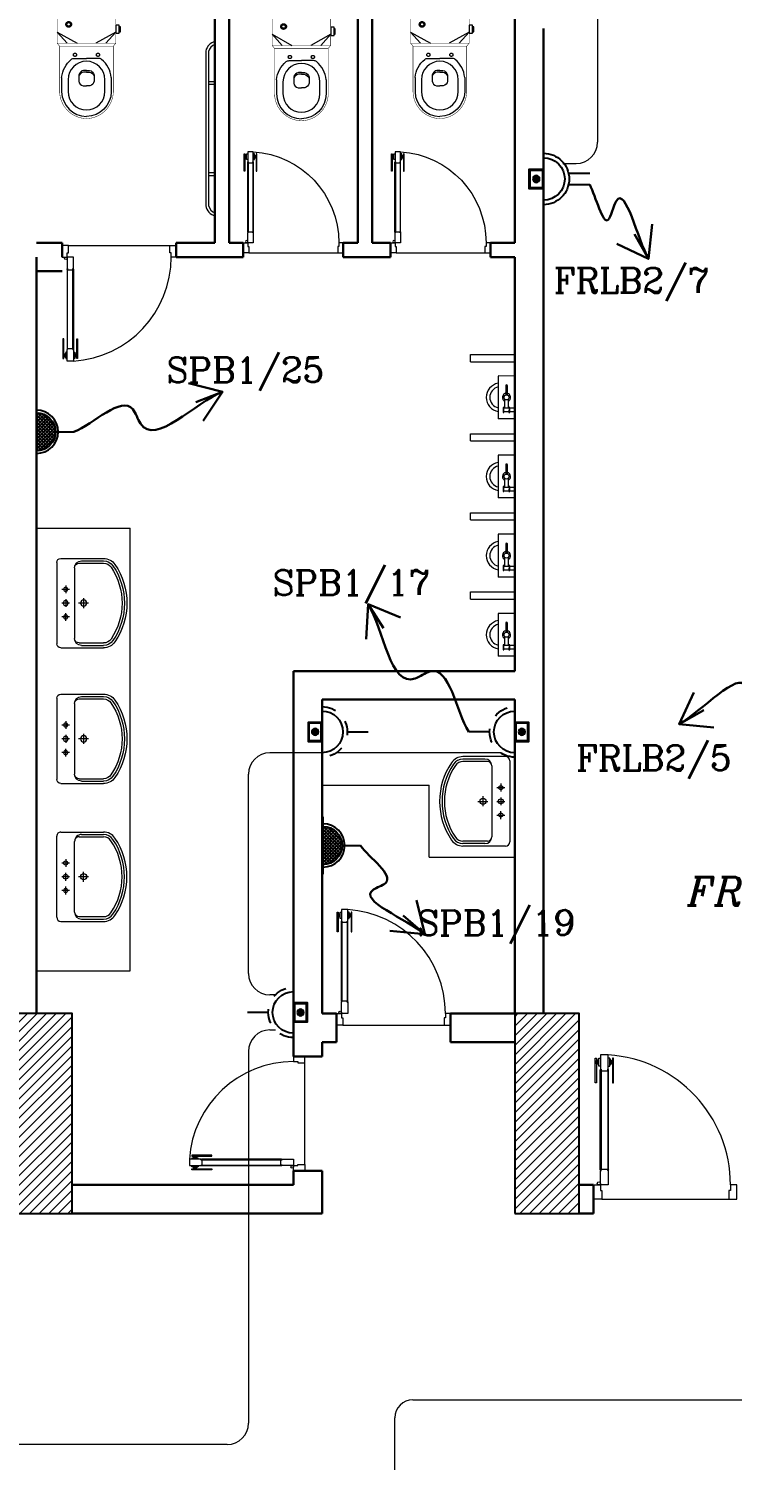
# Model space of a CAD drawing. Extents: x 1315 to 1416, y 473 to 837.
# Drawn here: x 1338.43 to 1343.36, y 785.43 to 795.46 of the extents above; entities that cross this region are included whole.
import ezdxf

# ---------------------------------------------------------------- set-up
doc = ezdxf.new("R2010")
doc.units = 0
doc.header["$MEASUREMENT"] = 0
doc.linetypes.add('DASHED', pattern=[19.049999999999997, 12.7, -6.349999999999998])
doc.linetypes.add('DASHED2', pattern=[0.375, 0.25, -0.125])
doc.layers.get('0').update_dxf_attribs({"color": 252, "linetype": 'CONTINUOUS', "lineweight": 30})
for name, color, linetype, lineweight in [('Column', 252, 'CONTINUOUS', 25), ('DOOR', 252, 'CONTINUOUS', 9), ('Furn', 252, 'CONTINUOUS', 9), ('hatch', 252, 'CONTINUOUS', 9), ('LIGHT 2', 252, 'CONTINUOUS', 9), ('R-SWTS-DET1', 252, 'CONTINUOUS', 5), ('Wall', 252, 'CONTINUOUS', 30), ('WIRRING', 3, 'CONTINUOUS', 5)]:
    doc.layers.add(name, color=color, linetype=linetype, lineweight=lineweight)
for name, color, linetype in [('E-SOCKETS', 6, 'CONTINUOUS'), ('POWER', 1, 'CONTINUOUS'), ('TEXT-ELC', 3, 'CONTINUOUS'), ('WIRING', 4, 'CONTINUOUS')]:
    doc.layers.add(name, color=color, linetype=linetype)
doc.styles.add('ARIAL', font='arial.ttf')
doc.styles.add('E80', font='romanc.shx')
doc.styles.add('ROMANS', font='italic8.shx')
doc.dimstyles.new('DIM-100-IN', dxfattribs={"dimtxt": 0.22, "dimasz": 0.1, "dimexe": 0.15, "dimexo": 0.15, "dimgap": 0, "dimtad": 0, "dimrnd": 0.05, "dimzin": 1, "dimdsep": 46, "dimtxsty": 'ARIAL', "dimblk": 'DOT', "dimcen": 0.2, "dimclrd": 256, "dimclre": 256, "dimclrt": 23, "dimadec": 0, "dimazin": 0, "dimtfac": 1, "dimtmove": 2, "dimatfit": 2, "dimldrblk": 'OPEN90', "dimfxl": 0.15, "dimfxlon": 1, "dimtolj": 1, "dimtzin": 0, "dimlwe": -1, "dimarcsym": 0})
pattern_1 = [(45, (1560.843480360086, 459.6378796172946), (-0.0336759604540093, 0.0336759604540093), [])]

# ---------------------------------------------------------------- blocks, each defined once
blk = doc.blocks.new('d8')
at = {"layer": 'DOOR'}
for p, q in [((32.11949057471932, -112.7480921357878), (32.11949057471932, -112.0481896781356)), ((32.12445321347209, -112.0481896781356), (32.12445321347209, -112.748092135788)), ((32.17111337731573, -112.0481896781356), (32.17111337731573, -112.7480921357878)), ((32.17607601606785, -112.7480921357878), (32.17607601606785, -112.0481896781353)), ((32.13112043701042, -112.9536329828703), (33.01999110287822, -112.9536329828703))]:
    blk.add_line(p, q, dxfattribs=at)
for points in [[(32.09162617243794, -112.137211430456), (32.0835986547513, -112.137211430456), (32.0835986547513, -111.9648679569864), (32.09162617243805, -111.9648679569864)], [(32.10334504411441, -111.9826758234901), (32.096911198511, -111.9826758234901), (32.096911198511, -112.0028984041054), (32.10334504411441, -112.0028984041054)], [(32.12445321347209, -112.0426348967258), (32.12445321347209, -112.0537444595456), (32.17111337731561, -112.0537444595456), (32.17111337731561, -112.0426348967258), (32.17555720244376, -112.0426348967258), (32.17555720244376, -111.9426488313468), (32.17555720244376, -111.9426488313468), (32.12000938834433, -111.9426488313468), (32.12000938834433, -112.0426348967258)], [(32.19222154667344, -111.9826758234901), (32.19865539227682, -111.9826758234901), (32.19865539227682, -112.0028984041054), (32.19222154667344, -112.0028984041054)], [(32.20394041834952, -112.137211430456), (32.21196793603632, -112.137211430456), (32.21196793603632, -111.9648679569862), (32.20394041834965, -111.9648679569862)], [(32.12445321347185, -112.753646917198), (32.12445321347185, -112.742537354378), (32.17111337731524, -112.742537354378), (32.17111337731524, -112.753646917198), (32.17555720244334, -112.753646917198), (32.17555720244334, -112.8536329825768), (32.17555720244334, -112.8536329825768), (32.12000938834383, -112.8536329825768), (32.12000938834383, -112.753646917198)], [(32.07557139944827, -112.9536329828707), (32.07557113706436, -112.8536329825768), (32.12000938834383, -112.8536329825768), (32.12000965072765, -112.8915336456279), (32.13111921354742, -112.8915336456279), (32.13112043701042, -112.9536329828703)], [(33.07557139944875, -112.953632982871), (33.07557139923375, -112.8536329828921), (33.03099353957411, -112.8536329825773), (33.03099380195788, -112.8915336456279), (33.01988423913794, -112.8915336456279), (33.01999110287822, -112.9536329828703)]]:
    blk.add_lwpolyline(points, close=True, dxfattribs=at)
for points in [[(32.09162617243805, -111.9829640839593, -0.9999999999999998), (32.096911198511, -111.9829640839593), (32.096911198511, -111.9829640839593), (32.096911198511, -112.002610143636), (32.096911198511, -112.002610143636, -0.9999999999999998), (32.09162617243805, -112.002610143636), (32.09162617243805, -112.002610143636)], [(32.20394041834965, -111.9829640839593, 0.9999999999999998), (32.19865539227682, -111.9829640839593), (32.19865539227682, -111.9829640839593), (32.19865539227682, -112.0026101436362), (32.19865539227682, -112.0026101436362, 0.9999999999999998), (32.20394041834965, -112.0026101436362), (32.20394041834965, -112.0026101436362)], [(32.12445321347209, -112.0531523168882), (32.12445321347209, -112.0531523168882, -0.9999999999999998), (32.12445321347209, -112.0432270393829)], [(32.17111337731561, -112.0531523168882), (32.17111337731561, -112.0531523168882, 0.9999999999999998), (32.17111337731561, -112.0432270393829)], [(32.12445321347185, -112.7431294970356), (32.12445321347185, -112.7431294970356, 0.9999999999999998), (32.12445321347185, -112.7530547745402)], [(32.17111337731524, -112.7431294970356), (32.17111337731524, -112.7431294970356, -0.9999999999999998), (32.17111337731524, -112.7530547745402)]]:
    blk.add_lwpolyline(points, format="xyb", close=True, dxfattribs=at)
for points in [[(32.1088998255243, -112.0100383941915), (32.10334504411441, -112.0100383941915), (32.10334504411441, -111.9755358334042), (32.1088998255243, -111.9755358334042)], [(32.12000938834423, -112.0204157710859), (32.1088998255243, -112.0204157710859), (32.1088998255243, -111.9648679569862), (32.12000938834423, -111.9648679569862)], [(32.17555720244376, -112.0204157710862), (32.18666676526341, -112.0204157710862), (32.18666676526341, -111.9648679569864), (32.17555720244376, -111.9648679569864)], [(32.18666676526341, -112.0100383941908), (32.19222154667344, -112.0100383941908), (32.19222154667344, -111.975535833404), (32.18666676526357, -111.975535833404)]]:
    blk.add_lwpolyline(points, dxfattribs=at)
blk.add_circle((32.10889982552379, -112.842523419757), 0.0111095628198811, dxfattribs=at)
blk.add_arc((32.11820588788596, -112.8536329825768), 0.9127876516880132, 359.9999999999772, 86.39767896853148, dxfattribs=at)
blk = doc.blocks.new('gfhh')
at = {"layer": 'Furn'}
for p, q in [((-7.349850511601543, -128.8200954958166), (-7.648408565474397, -128.8425768039495)), ((-7.639638702096249, -128.9590430405349), (-7.648408565474397, -128.8425768039495)), ((-7.565915044231275, -128.8715030543223), (-7.600854915206129, -128.8741340133365)), ((-7.600854915206129, -128.8741340133365), (-7.600416422037597, -128.8799573251652)), ((-7.565476551061777, -128.8773263661518), (-7.565915044231275, -128.8715030543223)), ((-7.340498246226102, -128.9363497981562), (-7.349267822704375, -128.8198872465551)), ((-7.639638702096249, -128.9590430405349), (-7.340498246226102, -128.9363497981562)), ((-7.553952994416817, -128.9525909392913), (-7.600539322670528, -128.956098872115)), ((-7.600416422037597, -128.8799573251652), (-7.565476551061777, -128.8773263661518)), ((-7.562845592048402, -128.9122662371277), (-7.597785463025132, -128.9148971961411)), ((-7.597785463025132, -128.9148971961411), (-7.597346969855664, -128.9207205079702)), ((-7.597346969855664, -128.9207205079702), (-7.562407098879845, -128.9180895489569)), ((-7.560214633035088, -128.9472061081031), (-7.595154504010026, -128.9498370671163)), ((-7.594593110208418, -128.8795188319966), (-7.591962151195048, -128.9144587029724)), ((-7.591523658025607, -128.9202820148011), (-7.589331192181731, -128.9493985739478)), ((-7.568668903878487, -128.9127047302963), (-7.571299862891834, -128.8777648593205)), ((-7.570861369722338, -128.8835881711501), (-7.508199373213415, -128.8788697466129)), ((-7.506263047687298, -128.90214926283), (-7.56910739704611, -128.9068814184675)), ((-7.566037944864262, -128.9476446012716), (-7.568230410708963, -128.9185280421259)), ((-7.562407098879845, -128.9180895489569), (-7.562845592048402, -128.9122662371277)), ((-7.413193457163004, -128.8775721674182), (-7.478416379834641, -128.8824834287221)), ((-7.477539393497409, -128.8941300523814), (-7.412316470825885, -128.8892187910766))]:
    blk.add_line(p, q, dxfattribs=at)
blk.add_circle((-7.494281329603436, -128.8895343836126), 0.017519393034043, dxfattribs=at)
for centre, radius, start, end in [((-7.497413423668064, -128.8479392991175), 0.1001108173373883, 14.03882389447168, 174.7471238944766), ((-7.497413423668064, -128.8479392991175), 0.0750831130030412, 17.14602389448299, 171.5072238944836), ((-7.494281329603436, -128.8895343836126), 0.0291989883900716, 16.18252389449923, 160.892523894523), ((-7.594441156942622, -128.9558973610807), 0.0061015841283243, 96.71462389449216, 181.8978238944874), ((-7.56001257274616, -128.9533049017674), 0.0061015841283243, 6.714623894479227, 91.89782389448735), ((-7.494281329603436, -128.8895343836126), 0.0291989883900716, 207.1566938945013, 352.8832238944811), ((-7.412754963994442, -128.8833954792474), 0.0058397976780143, 274.3062238944887, 94.30622389448868)]:
    blk.add_arc(centre, radius, start, end, dxfattribs=at)
blk = doc.blocks.new('d4')
at = {"layer": 'DOOR'}
for p, q in [((73.81080702019722, -79.75536550797909), (73.81080995848764, -79.1954435418653)), ((73.81478006948947, -79.19544356269915), (73.8147771311992, -79.75536552881316)), ((73.85210820056386, -79.19544375858517), (73.85210526227335, -79.75536572469895)), ((73.8560753732754, -79.75536574553283), (73.85607831156581, -79.19544377941881)), ((73.82011004714026, -79.9197982344666), (74.53120657982434, -79.91980196607211))]:
    blk.add_line(p, q, dxfattribs=at)
for points in [[(73.78851806293653, -79.26666082674184), (73.78209604878731, -79.2666607930412), (73.78209677230981, -79.12878601426753), (73.78851878645906, -79.12878604796819)], [(73.81478009280924, -79.1909997375714), (73.81478004616972, -79.19988738782713), (73.85210817724399, -79.19988758371314), (73.85210822388363, -79.1909999334574), (73.85566328398599, -79.19099995211302), (73.85566370374178, -79.11101109981118), (73.85566370374178, -79.11101109981118), (73.81122545246282, -79.11101086661334), (73.811225032707, -79.19099971891559)], [(73.87836945966451, -79.26666129825306), (73.88479147381386, -79.26666133195391), (73.8847921973363, -79.12878655317982), (73.87837018318704, -79.12878651947916)], [(73.79789380904005, -79.14303239036839), (73.79274673255738, -79.1430323633582), (73.79274664766004, -79.15921042785027), (73.79789372414277, -79.15921045486027)], [(73.86899501108627, -79.1430327634846), (73.87414208756887, -79.1430327904948), (73.87414200267162, -79.15921085498688), (73.86899492618899, -79.15921082797665)], [(73.81477710787942, -79.75980935394101), (73.81477715451896, -79.7509217036852), (73.85210528559313, -79.7509218995712), (73.85210523895358, -79.75980954982701), (73.85566029905604, -79.75980956848285), (73.85565987930023, -79.8397984207848), (73.85565987930023, -79.8397984207848), (73.81122162802133, -79.83979818758715), (73.81122204777704, -79.75980933528521)], [(73.77567081709115, -79.91979800126414), (73.77567102699825, -79.83979800102907), (73.81122162802133, -79.83979818758715), (73.81122167881601, -79.8701187180287), (73.8201093290717, -79.87011876466823), (73.82011004714026, -79.9197982344666)], [(74.57567081708015, -79.9198021994066), (74.57567123672237, -79.83980219942465), (74.5400089489952, -79.83980201202864), (74.5400089997898, -79.87012254246977), (74.53112134953399, -79.87012249583027), (74.53120657982434, -79.91980196607211)]]:
    blk.add_lwpolyline(points, close=True, dxfattribs=at)
for points in [[(73.81122512598606, -79.17322441840393), (73.80233747573018, -79.17322437176443), (73.80233770892784, -79.12878612048524), (73.81122535918368, -79.12878616712497)], [(73.85566337726503, -79.1732246516018), (73.86455102752063, -79.17322469824131), (73.86455126071837, -79.12878644696212), (73.85566361046266, -79.1287864003226)], [(73.80233751929595, -79.16492247024897), (73.79789369416808, -79.1649224469289), (73.79789383901473, -79.13732039829976), (73.80233766414258, -79.13732042161952)], [(73.86455107108631, -79.16492279672514), (73.86899489621429, -79.16492282004509), (73.86899504106096, -79.13732077141584), (73.86455121593312, -79.1373207480962)]]:
    blk.add_lwpolyline(points, dxfattribs=at)
for points in [[(73.78851871048894, -79.14326294954627, -0.9999999999999998), (73.79274673134722, -79.14326297173355), (73.79274673134722, -79.14326297173355), (73.79274664887026, -79.15897981947471), (73.79274664887026, -79.15897981947471, -0.9999999999999998), (73.78851862801199, -79.1589797972874), (73.78851862801199, -79.1589797972874)], [(73.81478004865559, -79.19941367370124), (73.81478004865559, -79.19941367370124, -0.9999999999999998), (73.81478009032334, -79.19147345169709)], [(73.8521081797299, -79.19941386958723), (73.8521081797299, -79.19941386958723, 0.9999999999999998), (73.85210822139761, -79.1914736475831)], [(73.87837010721694, -79.14326342105744, 0.9999999999999998), (73.87414208635875, -79.14326339887015), (73.87414208635875, -79.14326339887015), (73.87414200388187, -79.1589802466115), (73.87414200388187, -79.1589802466115, 0.9999999999999998), (73.87837002473998, -79.15898026879859), (73.87837002473998, -79.15898026879859)], [(73.81477715203305, -79.7513954178113), (73.81477715203305, -79.7513954178113, 0.9999999999999998), (73.81477711036531, -79.75933563981482)], [(73.85210528310722, -79.7513956136973), (73.85210528310722, -79.7513956136973, -0.9999999999999998), (73.8521052414395, -79.75933583570082)]]:
    blk.add_lwpolyline(points, format="xyb", close=True, dxfattribs=at)
blk.add_circle((73.80233402440496, -79.83091049069192), 0.0088876502559006, dxfattribs=at)
blk.add_arc((73.80977882765505, -79.83979818001579), 0.7302301213500654, 359.9996993301862, 86.3973782987392, dxfattribs=at)
blk = doc.blocks.new('LAV15')
at = {"layer": 'Furn'}
for p, q in [((-0.0137500000000017, 0.4233986423538403), (0.5762500000000017, 0.4233986423538403)), ((-0.0437500000000029, 0.3933986423538389), (-0.0437500000000029, 0.0826797284707777)), ((0.1522921084965674, 0.3583986423538388), (0.20937484216347, 0.3583986423538388)), ((0.1812499999999915, 0.3300132438867482), (0.1812499999999915, 0.3866331723675191)), ((0.2522921084965617, 0.3583986423538388), (0.3093748421634643, 0.3583986423538388)), ((0.28125, 0.3300132438867482), (0.28125, 0.3866331723675191)), ((0.4102078915034327, 0.3583986423538388), (0.35312515783653, 0.3583986423538388)), ((0.3812499999999943, 0.3300132438867482), (0.3812499999999943, 0.3866331723675191)), ((0.606250000000003, 0.3933986423538425), (0.606250000000003, 0.0826797284707777)), ((-0.0262500000000046, 0.2433986423538403), (-0.0262500000000046, 0.0826797284707741)), ((-0.0087500000000063, 0.2608986423538386), (-0.0087500000000063, 0.0826797284707777)), ((0.0237499999999926, 0.293398642353841), (0.5387499999999932, 0.293398642353841)), ((0.2442482497456098, 0.2283986423538398), (0.317187298319979, 0.2283986423538398)), ((0.28125, 0.1921284109792207), (0.28125, 0.26447609737132)), ((0.5712499999999922, 0.2608986423538386), (0.5712499999999922, 0.0826797284707777)), ((0.5887500000000045, 0.2433986423538403), (0.5887500000000045, 0.0826797284707777))]:
    blk.add_line(p, q, dxfattribs=at)
for centre, radius in [((0.1812499999999915, 0.3583986423538388), 0.0150845549947657), ((0.28125, 0.3583986423538388), 0.0175986474938933), ((0.3812499999999943, 0.3583986423538388), 0.0150845549947657), ((0.28125, 0.2283986423538398), 0.0224871606866415)]:
    blk.add_circle(centre, radius, dxfattribs=at)
for centre, radius, start, end in [((-0.0137500000000017, 0.3933986423538389), 0.03, 90, 180), ((0.5762500000000017, 0.3933986423538425), 0.03, 0, 90), ((0.0237499999999926, 0.2433986423538403), 0.05, 90, 180), ((0.0237499999999926, 0.2608986423538386), 0.0325, 90, 180), ((0.5387499999999932, 0.2433986423538403), 0.05, 0, 90), ((0.5387499999999932, 0.2608986423538386), 0.0325, 0, 90), ((0.0562499999999915, 0.0826797284707777), 0.1, 180, 235.7711336721866), ((0.0562499999999915, 0.0826797284707777), 0.0825, 180, 235.7711336721866), ((0.0562499999999915, 0.0826797284707777), 0.065, 180, 235.7711336721866), ((0.28125, 0.4133986423538385), 0.5, 235.7711336721866, 304.2288663278136), ((0.28125, 0.4133986423538385), 0.4825000000000001, 235.7711336721866, 304.2288663278136), ((0.28125, 0.4133986423538385), 0.4650000000000001, 235.7711336721866, 304.2288663278136), ((0.5062499999999944, 0.0826797284707777), 0.065, 304.2288663278136, 0), ((0.5062499999999944, 0.0826797284707777), 0.0825, 304.2288663278136, 0), ((0.5062499999999944, 0.0826797284707777), 0.1, 304.2288663278136, 0)]:
    blk.add_arc(centre, radius, start, end, dxfattribs=at)
blk = doc.blocks.new('A$C5C187BFD')
at = {"layer": 'Furn', "const_width": 0.0014}
for points in [[(0.0978126535884201, 0.0900395995012531), (0.0978126535884201, 0.1719215338339097), (0.0887083442971744, 0.1793791997529439), (0.0073764931647133, 0.1793791997529439, 0.4634554236914675), (0.0007000005100224, 0.1714978421647828), (0.0007000005100224, 0.0900395995012531)], [(0.0978126535884201, 0.1719215338339097), (0.2367046964911026, 0.1719215338339097, -0.4022696111272069), (0.3186806307851384, 0.0900395995012531)], [(0.0978126535884201, 0.0900395995012531), (0.0978126535884201, 0.0081576651685964), (0.0887083442971744, 0.0006999992495622), (0.0073764931647133, 0.0006999992495622, -0.4634554236914675), (0.0007000005100224, 0.0085813568377233), (0.0007000005100224, 0.0900395995012531)], [(0.0978126535884201, 0.0081576651685964), (0.2367046964911026, 0.0081576651685964, 0.4022696111272069), (0.3186806307851384, 0.0900395995012531)]]:
    blk.add_lwpolyline(points, format="xyb", dxfattribs=at)
at = {"layer": 'Furn'}
for points in [[(0.0334957720382931, 0.1793791997529439), (0.0583808912487598, 0.1793791997529439), (0.0583808912487598, 0.1897254174731842), (0.0334957720382931, 0.1897254174731842)], [(0.0383514000296259, 0.1897254174731842), (0.0541322061513938, 0.1897254174731842), (0.0541322061513938, 0.1933629620662174), (0.0383514000296259, 0.1933629620662174)]]:
    blk.add_lwpolyline(points, close=True, dxfattribs=at)
for points in [[(0.0887083442971744, 0.1491061205667279), (0.0547391701241793, 0.1793791997529439), (0.0887083442971459, 0.1187932077712475)], [(0.1962037733616739, 0.1138767433195937), (0.1962037733616739, 0.1139608772346747)], [(0.0887083442971744, 0.030973078435764), (0.0547391701241793, 0.0006999992495622), (0.0887083442971459, 0.0612859912312587)], [(0.1962037733616739, 0.0662024556829124), (0.1962037733616739, 0.0661183217678314)]]:
    blk.add_lwpolyline(points, dxfattribs=at)
at = {"layer": 'Furn', "const_width": 0.0014}
for points in [[(0.0887083442971744, 0.1793791997529439), (0.0887083442971744, 0.0900395995012531)], [(0.0887083442971744, 0.0006999992495622), (0.0887083442971744, 0.0900395995012531)]]:
    blk.add_lwpolyline(points, dxfattribs=at)
at = {"layer": 'Furn'}
for points in [[(0.1932676401947617, 0.1657710016623213, 0.1988959955244562), (0.1382422278952333, 0.1362852751468466, 0.1977661955998966), (0.1352423140762085, 0.1272187265050064), (0.1352423140762085, 0.0900395995012531)], [(0.1932676401948186, 0.1657710016623213), (0.2366423224552818, 0.1657710016623213, -0.4020446499234156), (0.3125314610943803, 0.0899101463910199)], [(0.1932676401947617, 0.0143081973401849, -0.1988959955244562), (0.1382422278952333, 0.0437939238556595, -0.1977661955998966), (0.1352423140762085, 0.0528604724974997), (0.1352423140762085, 0.0900395995012531)], [(0.1716867197754652, 0.0900395995012389), (0.1716867197754652, 0.0991190932878681, -0.3005419823001434), (0.1858025975723763, 0.1135898349159419), (0.2043761279464036, 0.1135898349159419, -0.2970546325545382), (0.2184920057433146, 0.1002322309732051), (0.2184920057433146, 0.0900395995012531)], [(0.1716867197754652, 0.0900395995012673), (0.1716867197754652, 0.0809601057146381, 0.3005419823001434), (0.1858025975723763, 0.0664893640865643), (0.2043761279464036, 0.0664893640865643, 0.2970546325545382), (0.2184920057433146, 0.079846968029301), (0.2184920057433146, 0.0900395995012531)], [(0.1768873025861524, 0.0900395995012673), (0.1768873025861524, 0.0987480509691352, -0.2791782129178522), (0.1895173097479414, 0.1135898349159419, -1.386683449356957)], [(0.1768873025861524, 0.0900395995012389), (0.1768873025861524, 0.0813311480333567, 0.2791782129178522), (0.1895173097479414, 0.0664893640865643, 1.386683449356957)], [(0.1932676401948186, 0.0143081973401849), (0.2366423224552818, 0.0143081973401849, 0.4020446499234156), (0.3125314610943803, 0.090169052611472)]]:
    blk.add_lwpolyline(points, format="xyb", dxfattribs=at)
blk.add_lwpolyline([(0.2000285872502445, 0.0338374415494229), (0.236212483834862, 0.0338374415494229, 0.9999999999999998), (0.236212483834862, 0.1462417574530832), (0.2000285872502445, 0.1462417574530832, 0.9999999999999998)], format="xyb", close=True, dxfattribs=at)
at = {"layer": 'Furn', "linetype": 'DASHED2'}
for centre, radius in [((0.1240976284810813, 0.1250876083474992), 0.0049365714629232), ((0.031179976687497, 0.03577169171468601), 0.0085288164727189), ((0.1240976284810529, 0.0549915906550069), 0.0049365714629232), ((0.031179976687497, 0.03577169171468601), 0.0053830397684266)]:
    blk.add_circle(centre, radius, dxfattribs=at)
blk = doc.blocks.new('d5')
at = {"layer": 'DOOR'}
for p, q in [((94.41316400247749, -72.62162246483132), (94.41316400247749, -72.06170049870963)), ((94.41713411347915, -72.06170049870983), (94.41713411347915, -72.62162246483132)), ((94.45446224455404, -72.06170049870983), (94.45446224455404, -72.62162246483153)), ((94.45843235555628, -72.62162246483132), (94.45843235555628, -72.06170049870983)), ((94.4491284657234, -72.7860551424973), (93.73803193302952, -72.7860551424973))]:
    blk.add_line(p, q, dxfattribs=at)
for points in [[(94.45446224455404, -72.057256673582), (94.45446224455404, -72.06614432383785), (94.41713411347926, -72.06614432383785), (94.41713411347926, -72.057256673582), (94.41357905337676, -72.057256673582), (94.41357905337676, -71.97726782127884), (94.41357905337676, -71.97726782127884), (94.45801730465624, -71.97726782127884), (94.45801730465624, -72.057256673582)], [(94.39087248065216, -72.13291790056608), (94.3844504665027, -72.13291790056608), (94.3844504665027, -71.99504312179033), (94.39087248065205, -71.99504312179033)], [(94.400247577993, -72.00928941499343), (94.39510050151031, -72.00928941499343), (94.39510050151031, -72.02546747948573), (94.400247577993, -72.02546747948573)], [(94.4713487800402, -72.00928941499343), (94.47649585652292, -72.00928941499343), (94.47649585652292, -72.02546747948573), (94.4713487800402, -72.02546747948573)], [(94.48072387738138, -72.13291790056608), (94.48714589153069, -72.13291790056608), (94.48714589153069, -71.99504312179053), (94.48072387738128, -71.99504312179053)], [(94.45446224455429, -72.62606628995945), (94.45446224455429, -72.61717863970351), (94.41713411347956, -72.61717863970351), (94.41713411347956, -72.62606628995945), (94.41357905337708, -72.62606628995945), (94.41357905337708, -72.70605514226251), (94.41357905337708, -72.70605514226251), (94.45801730465669, -72.70605514226251), (94.45801730465669, -72.62606628995945)], [(93.69356769577308, -72.7860551424978), (93.69356769594508, -72.70605514251473), (93.7292299836728, -72.70605514226291), (93.72922977376578, -72.73637567270337), (93.73811742402172, -72.73637567270337), (93.73803193302952, -72.7860551424973)], [(94.49356769577308, -72.78605514249757), (94.49356790568024, -72.70605514226251), (94.45801730465669, -72.70605514226251), (94.45801709474961, -72.73637567270337), (94.44912944449379, -72.73637567270337), (94.4491284657234, -72.7860551424973)]]:
    blk.add_lwpolyline(points, close=True, dxfattribs=at)
for points in [[(94.39087248065205, -72.0095200233688, -0.9999999999999998), (94.39510050151031, -72.0095200233688), (94.39510050151031, -72.0095200233688), (94.39510050151031, -72.02523687111037), (94.39510050151031, -72.02523687111037, -0.9999999999999998), (94.39087248065205, -72.02523687111037), (94.39087248065205, -72.02523687111037)], [(94.41713411347926, -72.06567060971193), (94.41713411347926, -72.06567060971193, -0.9999999999999998), (94.41713411347926, -72.05773038770771)], [(94.45446224455404, -72.06567060971193), (94.45446224455404, -72.06567060971193, 0.9999999999999998), (94.45446224455404, -72.05773038770771)], [(94.48072387738128, -72.0095200233688, 0.9999999999999998), (94.47649585652292, -72.0095200233688), (94.47649585652292, -72.0095200233688), (94.47649585652292, -72.02523687111017), (94.47649585652292, -72.02523687111017, 0.9999999999999998), (94.48072387738128, -72.02523687111017), (94.48072387738128, -72.02523687111017)], [(94.41713411347956, -72.61765235382961), (94.41713411347956, -72.61765235382961, 0.9999999999999998), (94.41713411347956, -72.62559257583325)], [(94.45446224455429, -72.61765235382961), (94.45446224455429, -72.61765235382961, -0.9999999999999998), (94.45446224455429, -72.62559257583325)]]:
    blk.add_lwpolyline(points, format="xyb", close=True, dxfattribs=at)
for points in [[(94.40469140312105, -72.03117947155405), (94.400247577993, -72.03117947155405), (94.400247577993, -72.00357742292462), (94.40469140312092, -72.00357742292462)], [(94.41357905337676, -72.03948137307033), (94.40469140312105, -72.03948137307033), (94.40469140312105, -71.99504312179053), (94.41357905337676, -71.99504312179053)], [(94.45801730465635, -72.03948137307013), (94.46690495491228, -72.03948137307013), (94.46690495491228, -71.99504312179033), (94.45801730465635, -71.99504312179033)], [(94.46690495491228, -72.03117947155455), (94.4713487800402, -72.03117947155455), (94.4713487800402, -72.00357742292472), (94.46690495491228, -72.00357742292472)]]:
    blk.add_lwpolyline(points, dxfattribs=at)
blk.add_circle((94.46690495491268, -72.69716749200667), 0.0088876502559006, dxfattribs=at)
blk.add_arc((94.45946010502294, -72.70605514226251), 0.7302301213500657, 93.60232103146853, 180.0000000000229, dxfattribs=at)
blk = doc.blocks.new('DOPLEX SOCKET WP')
at = {"layer": 'E-SOCKETS'}
blk.add_hatch(color=2, dxfattribs=at).paths.add_polyline_path([(48.2532611035053, -124.29059782744, -1), (48.30099661166494, -124.29059782744, -1)])
at = {"layer": 'E-SOCKETS', "color": 2}
for p, q in [((48.2373361917759, -124.0647439479652), (48.2373361917759, -123.9156313312499)), ((48.31733619177592, -124.0647439479652), (48.31733619177592, -123.9156313312499)), ((48.09675518880148, -124.2405791852421), (48.45750252631127, -124.2405791852421)), ((48.1027281362556, -124.2405791852421), (48.4515295789145, -124.2405791852421))]:
    blk.add_line(p, q, dxfattribs=at)
for points in [[(48.34538149497138, -124.2405791852421), (48.2088762201988, -124.2405791852421), (48.2088762201988, -124.3406164696096), (48.34538149497138, -124.3406164696096)], [(48.33882438564699, -124.2471362945363), (48.21543332946589, -124.2471362945363), (48.21543332946589, -124.3340593603151), (48.33882438564699, -124.3340593603151)]]:
    blk.add_lwpolyline(points, close=True, dxfattribs=at)
blk.add_circle((48.27712885755642, -124.29059782744), 0.0238677540622166, dxfattribs=at)
at = {"layer": 'E-SOCKETS', "color": 7, "linetype": 'DASHED'}
blk.add_arc((48.27712885755642, -124.2405791852421), 0.1803736687914216, 0, 180, dxfattribs=at)
at = {"layer": 'E-SOCKETS', "color": 2}
blk.add_arc((48.27712885755642, -124.2405791852421), 0.1491126167452952, 0, 180, dxfattribs=at)
blk = doc.blocks.new('_Dot')
at = {"color": 0, "linetype": 'ByBlock', "lineweight": -2}
blk.add_line((-0.5, 0), (-1, 0), dxfattribs=at)
at = {"color": 0, "linetype": 'ByBlock', "const_width": 0.5}
blk.add_lwpolyline([(-0.25, 0, 1), (0.25, 0, 1)], format="xyb", close=True, dxfattribs=at)
blk = doc.blocks.new('220v wp')
at = {"layer": 'E-SOCKETS'}
blk.add_hatch(color=2, dxfattribs=at).paths.add_polyline_path([(384916.9614332173, 119867.0174152404, 1), (384850.7994644494, 119867.0174152404, 1)])
at = {"layer": 'E-SOCKETS', "color": 2}
for p, q in [((384883.8804488731, 120186.3438343438), (384883.8804488731, 120393.015653129)), ((385133.8804488479, 119936.3438343184), (384633.8804488985, 119936.3438343184)), ((385125.6018742993, 119936.3438343184), (384642.1590233676, 119936.3438343184))]:
    blk.add_line(p, q, dxfattribs=at)
for points in [[(384789.2815006464, 119936.3438343184), (384978.4793970204, 119936.3438343184), (384978.4793970204, 119797.6909962018), (384789.2815006464, 119797.6909962018)], [(384798.3697303323, 119927.2556046724), (384969.3911674139, 119927.2556046724), (384969.3911674139, 119806.779225848), (384798.3697303323, 119806.779225848)]]:
    blk.add_lwpolyline(points, close=True, dxfattribs=at)
blk.add_circle((384883.8804488731, 119867.0174152404), 33.08098435951976, dxfattribs=at)
at = {"layer": 'E-SOCKETS', "color": 7, "linetype": 'DASHED'}
blk.add_arc((384883.8804488731, 119936.3438343184), 250.0000000253088, 0, 180, dxfattribs=at)
at = {"layer": 'E-SOCKETS', "color": 2}
blk.add_arc((384883.8804488731, 119936.3438343184), 206.6718187852848, 0, 180, dxfattribs=at)
blk = doc.blocks.new('WATER HEATER OUTLET')
at = {"layer": 'POWER', "ltscale": 0.05}
h = blk.add_hatch(dxfattribs=at)
h.set_pattern_fill('ANSI37', color=213, scale=8.39787315272e-05, angle=-90.00000000000001, style=0)
h.set_pattern_definition([(135.0000000121108, (1249.874513895683, 254.0389278843623), (0.0055670532038916, 0.0055670532015381), []), (44.99999998788918, (1249.874513895683, 254.0389278843623), (0.0055670532038915, -0.0055670532015381), [])])
edge = h.paths.add_edge_path()
edge.add_line((1366.819193689018, 258.1625024388519), (1366.693225591741, 258.1625024388519))
edge.add_ellipse((1366.75620964038, 258.1625024388519), major_axis=(0.0629840478210824, -1.01511825485e-05), ratio=0.9999999995778004, start_angle=0.009234400335117243, end_angle=180.0092344003351, ccw=False)
at = {"color": 7}
blk.add_arc((1366.75620964038, 258.1625024388519), 0.0715808169189371, 0, 180, dxfattribs=at)
at = {"layer": 'POWER', "color": 6}
for p, q in [((1366.75620964038, 258.2254864874644), (1366.75620964038, 258.2862646588848)), ((1366.850685713339, 258.1625024388519), (1366.661733567421, 258.1625024388519))]:
    blk.add_line(p, q, dxfattribs=at)
at = {"layer": 'POWER', "color": 6, "extrusion": (0, 0, -1)}
blk.add_ellipse((1366.75620964038, 258.1625024388519), major_axis=(0.0629840478210824, -1.01511825485e-05), ratio=0.9999999995778004, start_param=3.141431482899498, end_param=6.283024136489291, dxfattribs=at)

msp = doc.modelspace()

# ---------------------------------------------------------------- hatches: boundary and pattern name
at = {"layer": 'hatch'}
h = msp.add_hatch(dxfattribs=at)
h.set_pattern_fill('ANSI31', color=256, scale=0.015, style=0)
h.set_pattern_definition(pattern_1)
h.paths.add_polyline_path([(1338.286291693653, 787.159944458768), (1338.736291693653, 787.159944458768), (1338.736291693653, 788.5599444587679), (1338.286291693653, 788.5599444587679)])
h = msp.add_hatch(dxfattribs=at)
h.set_pattern_fill('ANSI31', color=256, scale=0.015, style=0)
h.set_pattern_definition(pattern_1)
h.paths.add_polyline_path([(1341.836320426567, 787.159944458768), (1342.286320426567, 787.159944458768), (1342.286320426567, 788.5599444587679), (1341.836320426567, 788.5599444587679)])

# ---------------------------------------------------------------- linework, layer by layer
at = {"layer": 'Column'}
for points in [[(1338.286291693653, 787.159944458768), (1338.736291693653, 787.159944458768), (1338.736291693653, 788.5599444587679), (1338.286291693653, 788.5599444587679)], [(1341.836320426567, 787.159944458768), (1342.286320426567, 787.159944458768), (1342.286320426567, 788.5599444587679), (1341.836320426567, 788.5599444587679)]]:
    msp.add_lwpolyline(points, close=True, dxfattribs=at)
at = {"layer": 'DOOR'}
for p, q in [((1338.709666746446, 793.9399444587517), (1339.42076327914, 793.9399444587517)), ((1338.709666746444, 793.9399444587514), (1339.420763279138, 793.9399444587514)), ((1338.700362856613, 793.7755117810857), (1338.700362856613, 793.2155898149643)), ((1338.700362856612, 793.7755117810852), (1338.700362856612, 793.2155898149639)), ((1338.704332967615, 793.2155898149643), (1338.704332967615, 793.7755117810858)), ((1338.704332967614, 793.2155898149639), (1338.704332967614, 793.7755117810858)), ((1338.74166109869, 793.2155898149643), (1338.74166109869, 793.7755117810857)), ((1338.741661098689, 793.2155898149639), (1338.741661098689, 793.7755117810852)), ((1338.745631209692, 793.7755117810857), (1338.745631209692, 793.2155898149639)), ((1338.74563120969, 793.7755117810852), (1338.74563120969, 793.2155898149637))]:
    msp.add_line(p, q, dxfattribs=at)
for points in [[(1338.665227516396, 793.9399444587517), (1338.665227306489, 793.8599444585168), (1338.700777907513, 793.8599444585168), (1338.70077811742, 793.8902649889577), (1338.709665767675, 793.8902649889577), (1338.709666746446, 793.9399444587517)], [(1338.665227516395, 793.9399444587517), (1338.665227306488, 793.8599444585167), (1338.700777907511, 793.8599444585167), (1338.700778117418, 793.8902649889573), (1338.709665767674, 793.8902649889573), (1338.709666746444, 793.9399444587514)], [(1339.465227516396, 793.9399444587523), (1339.465227516224, 793.8599444587691), (1339.429565228497, 793.8599444585171), (1339.429565438403, 793.8902649889577), (1339.420677788147, 793.8902649889577), (1339.42076327914, 793.9399444587517)], [(1339.465227516394, 793.9399444587518), (1339.465227516223, 793.8599444587687), (1339.429565228495, 793.8599444585168), (1339.429565438402, 793.8902649889573), (1339.420677788146, 793.8902649889573), (1339.420763279138, 793.9399444587514)], [(1338.704332967614, 793.7799556062137), (1338.704332967614, 793.7710679559578), (1338.741661098689, 793.7710679559578), (1338.741661098689, 793.7799556062137), (1338.745216158792, 793.7799556062137), (1338.745216158792, 793.8599444585168), (1338.745216158792, 793.8599444585168), (1338.700777907513, 793.8599444585168), (1338.700777907513, 793.7799556062137)], [(1338.704332967614, 793.7799556062134), (1338.704332967614, 793.7710679559574), (1338.741661098688, 793.7710679559574), (1338.741661098688, 793.7799556062134), (1338.745216158791, 793.7799556062134), (1338.745216158791, 793.8599444585167), (1338.745216158791, 793.8599444585167), (1338.700777907511, 793.8599444585167), (1338.700777907511, 793.7799556062134)], [(1338.678071334788, 793.2868072168204), (1338.671649320638, 793.2868072168204), (1338.671649320638, 793.1489324380448), (1338.678071334788, 793.1489324380448)], [(1338.678071334787, 793.2868072168202), (1338.671649320637, 793.2868072168202), (1338.671649320637, 793.1489324380445), (1338.678071334787, 793.1489324380445)], [(1338.704332967615, 793.2111459898363), (1338.704332967615, 793.2200336400922), (1338.74166109869, 793.2200336400922), (1338.74166109869, 793.2111459898363), (1338.745216158792, 793.2111459898363), (1338.745216158792, 793.1311571375331), (1338.745216158792, 793.1311571375331), (1338.700777907513, 793.1311571375331), (1338.700777907513, 793.2111459898363)], [(1338.704332967614, 793.2111459898362), (1338.704332967614, 793.2200336400917), (1338.741661098688, 793.2200336400917), (1338.741661098688, 793.2111459898362), (1338.745216158791, 793.2111459898362), (1338.745216158791, 793.1311571375328), (1338.745216158791, 793.1311571375328), (1338.700777907512, 793.1311571375328), (1338.700777907512, 793.2111459898362)], [(1338.767922731517, 793.2868072168204), (1338.774344745667, 793.2868072168204), (1338.774344745667, 793.1489324380445), (1338.767922731517, 793.1489324380445)], [(1338.767922731516, 793.2868072168202), (1338.774344745665, 793.2868072168202), (1338.774344745665, 793.1489324380444), (1338.767922731516, 793.1489324380444)], [(1338.687446432129, 793.1631787312477), (1338.682299355646, 793.1631787312477), (1338.682299355646, 793.1793567957401), (1338.687446432129, 793.1793567957401)], [(1338.687446432128, 793.1631787312475), (1338.682299355645, 793.1631787312475), (1338.682299355645, 793.1793567957397), (1338.687446432128, 793.1793567957397)], [(1338.758547634176, 793.1631787312477), (1338.763694710659, 793.1631787312477), (1338.763694710659, 793.1793567957401), (1338.758547634176, 793.1793567957401)], [(1338.758547634175, 793.1631787312475), (1338.763694710658, 793.1631787312475), (1338.763694710658, 793.1793567957397), (1338.758547634175, 793.1793567957397)]]:
    msp.add_lwpolyline(points, close=True, dxfattribs=at)
for points in [[(1338.704332967614, 793.7715416700839), (1338.704332967614, 793.7715416700839, -0.9999999999999998), (1338.704332967614, 793.7794818920877)], [(1338.704332967614, 793.7715416700838), (1338.704332967614, 793.7715416700838, -0.9999999999999998), (1338.704332967614, 793.7794818920873)], [(1338.741661098689, 793.7715416700839), (1338.741661098689, 793.7715416700839, 0.9999999999999998), (1338.741661098689, 793.7794818920877)], [(1338.741661098688, 793.7715416700838), (1338.741661098688, 793.7715416700838, 0.9999999999999998), (1338.741661098688, 793.7794818920873)], [(1338.704332967615, 793.2195599259662), (1338.704332967615, 793.2195599259662, 0.9999999999999998), (1338.704332967615, 793.2116197039621)], [(1338.704332967614, 793.2195599259662), (1338.704332967614, 793.2195599259662, 0.9999999999999998), (1338.704332967614, 793.2116197039619)], [(1338.74166109869, 793.2195599259662), (1338.74166109869, 793.2195599259662, -0.9999999999999998), (1338.74166109869, 793.2116197039621)], [(1338.741661098688, 793.2195599259662), (1338.741661098688, 793.2195599259662, -0.9999999999999998), (1338.741661098688, 793.2116197039619)], [(1338.678071334788, 793.1634093396231, 0.9999999999999998), (1338.682299355646, 793.1634093396231), (1338.682299355646, 793.1634093396231), (1338.682299355646, 793.1791261873645), (1338.682299355646, 793.1791261873645, 0.9999999999999998), (1338.678071334788, 793.1791261873645), (1338.678071334788, 793.1791261873645)], [(1338.678071334787, 793.1634093396228, 0.9999999999999998), (1338.682299355645, 793.1634093396228), (1338.682299355645, 793.1634093396228), (1338.682299355645, 793.1791261873642), (1338.682299355645, 793.1791261873642, 0.9999999999999998), (1338.678071334787, 793.1791261873642), (1338.678071334787, 793.1791261873642)], [(1338.767922731517, 793.1634093396231, -0.9999999999999998), (1338.763694710659, 793.1634093396231), (1338.763694710659, 793.1634093396231), (1338.763694710659, 793.1791261873647), (1338.763694710659, 793.1791261873647, -0.9999999999999998), (1338.767922731517, 793.1791261873647), (1338.767922731517, 793.1791261873647)], [(1338.767922731516, 793.1634093396228, -0.9999999999999998), (1338.763694710658, 793.1634093396228), (1338.763694710658, 793.1634093396228), (1338.763694710658, 793.1791261873643), (1338.763694710658, 793.1791261873643, -0.9999999999999998), (1338.767922731516, 793.1791261873643), (1338.767922731516, 793.1791261873643)]]:
    msp.add_lwpolyline(points, format="xyb", close=True, dxfattribs=at)
for points in [[(1338.691890257257, 793.1850687878086), (1338.687446432129, 793.1850687878086), (1338.687446432129, 793.1574667391791), (1338.691890257257, 793.1574667391791)], [(1338.691890257256, 793.1850687878085), (1338.687446432128, 793.1850687878085), (1338.687446432128, 793.1574667391787), (1338.691890257256, 793.1574667391787)], [(1338.700777907513, 793.1933706893245), (1338.691890257257, 793.1933706893245), (1338.691890257257, 793.1489324380445), (1338.700777907513, 793.1489324380445)], [(1338.700777907511, 793.1933706893242), (1338.691890257256, 793.1933706893242), (1338.691890257256, 793.1489324380444), (1338.700777907511, 793.1489324380444)], [(1338.745216158792, 793.1933706893246), (1338.754103809048, 793.1933706893246), (1338.754103809048, 793.1489324380448), (1338.745216158792, 793.1489324380448)], [(1338.745216158791, 793.1933706893243), (1338.754103809047, 793.1933706893243), (1338.754103809047, 793.1489324380445), (1338.745216158791, 793.1489324380445)], [(1338.754103809048, 793.1850687878082), (1338.758547634176, 793.1850687878082), (1338.758547634176, 793.1574667391787), (1338.754103809048, 793.1574667391787)], [(1338.754103809047, 793.1850687878081), (1338.758547634175, 793.1850687878081), (1338.758547634175, 793.1574667391786), (1338.754103809047, 793.1574667391786)]]:
    msp.add_lwpolyline(points, dxfattribs=at)
for centre in [(1338.691890257256, 793.851056808261), (1338.691890257255, 793.8510568082608)]:
    msp.add_circle(centre, 0.0088876502559007, dxfattribs=at)
for centre in [(1338.699335107146, 793.8599444585168), (1338.699335107145, 793.8599444585167)]:
    msp.add_arc(centre, 0.7302301213500665, 273.602321031467, 2.60551e-11, dxfattribs=at)
at = {"layer": 'Furn'}
for p, q in [((1339.671652927424, 795.3032543185112), (1339.671652927424, 794.2184189623172)), ((1339.691652927425, 795.3007855717531), (1339.691652927423, 794.2204780977215)), ((1339.691652927424, 795.0897952015251), (1339.736378038511, 795.0897952015251)), ((1339.691652927424, 795.0697952015252), (1339.736378038511, 795.0697952015252)), ((1339.691652927424, 794.4514684679497), (1339.736378038511, 794.4514684679497)), ((1339.691652927424, 794.4314684679496), (1339.736378038511, 794.4314684679496))]:
    msp.add_line(p, q, dxfattribs=at)
at = {"layer": 'Furn', "linetype": 'Continuous'}
for p, q in [((1341.525120623954, 793.1768586621484), (1341.836320321942, 793.1768586621484)), ((1341.525120623954, 793.1268586621487), (1341.525120623954, 793.1768586621484)), ((1341.525120623954, 793.1268586621487), (1341.836320321942, 793.1268586621487)), ((1341.525120623954, 792.6226301112986), (1341.836320321942, 792.6226301112986)), ((1341.525120623954, 792.5726301112985), (1341.525120623954, 792.6226301112986)), ((1341.525120623954, 792.5726301112985), (1341.836320321942, 792.5726301112985)), ((1341.525120623955, 792.0684015604486), (1341.836320321942, 792.0684015604486)), ((1341.525120623955, 792.0184015604486), (1341.525120623955, 792.0684015604486)), ((1341.525120623955, 792.0184015604486), (1341.836320321942, 792.0184015604486)), ((1338.486320321942, 791.9597412960388), (1339.141741802181, 791.9597412960388)), ((1341.525120623955, 791.5141730095987), (1341.836320321942, 791.5141730095987)), ((1341.525120623955, 791.4641730095985), (1341.525120623955, 791.5141730095987)), ((1341.525120623955, 791.4641730095985), (1341.836320321942, 791.4641730095985)), ((1340.486320321942, 790.1599444587483), (1341.236320321941, 790.1599444587483)), ((1341.236320321941, 789.6563805518527), (1341.836320321942, 789.6563805518527))]:
    msp.add_line(p, q, dxfattribs=at)
for points in [[(1338.486320321942, 788.859944458768), (1339.141741802181, 788.859944458768), (1339.141741802181, 791.9597412960388)], [(1341.236320321941, 789.6563805518527), (1341.236320321941, 790.1599444587483)]]:
    msp.add_lwpolyline(points, dxfattribs=at)
at = {"layer": 'Furn'}
for centre, radius, start, end in [((1339.760197868742, 795.282408057771), 0.09096578048789401, 105.1801505146833, 166.7520264812994), ((1339.760197868742, 795.282408057771), 0.070965780487894, 109.6122112339829, 164.991458721504), ((1339.760926793308, 794.2358817825273), 0.09096578048789401, 191.0678501064483, 254.3435867511187), ((1339.760926793308, 794.2358817825273), 0.070965780487894, 192.5362820134264, 249.7617998365733)]:
    msp.add_arc(centre, radius, start, end, dxfattribs=at)
at = {"layer": 'Wall', "linetype": 'Continuous'}
for p, q in [((1339.736378346869, 793.9599441307878), (1339.736377997022, 795.5599462731623)), ((1339.836378346868, 793.9599441526532), (1339.836377997022, 795.5599459327739)), ((1340.736378346868, 793.9599463073773), (1340.736377997022, 795.5599459327739)), ((1340.836378346868, 793.9599459350686), (1340.836377997023, 795.5599458333126)), ((1341.836378346869, 793.9599445899606), (1341.836377997023, 795.5599444587677)), ((1338.665227516224, 793.9599459327738), (1338.486320112079, 793.9599432956677)), ((1338.665227516224, 793.9599459327756), (1338.665227516224, 793.8599444587691)), ((1338.665227516223, 793.9599459327752), (1338.665227516223, 793.8599444587687)), ((1339.736378346868, 793.9599459558113), (1339.465227516224, 793.9599459141677)), ((1339.465227516223, 793.9599455922291), (1339.465227516223, 793.8599442321816)), ((1339.465227516223, 793.9599455922289), (1339.465227516223, 793.8599442321815)), ((1339.934783139378, 793.9599459862828), (1339.836378346868, 793.9599459711694)), ((1339.934783139378, 793.9599459862828), (1339.934783139378, 793.8599445181275)), ((1340.736378346868, 793.9599463073773), (1340.634783139379, 793.9599457050426)), ((1340.634783139379, 793.9599457050426), (1340.634783139379, 793.8599444131313)), ((1340.966256563457, 793.9599459410286), (1340.836378346868, 793.9599459350686)), ((1340.966256563457, 793.9599459410284), (1340.966256563457, 793.859944467022)), ((1341.666256563457, 793.9599466230852), (1341.666256563457, 793.8599451490787)), ((1341.666256563457, 793.9599466230852), (1341.836378346869, 793.9599445899606)), ((1339.934783139378, 793.8599445181275), (1339.465227516224, 793.8599445191352)), ((1340.966256563457, 793.859944467022), (1340.634783139379, 793.8599444131313)), ((1341.666256563457, 793.8599451490787), (1341.836378368734, 793.8599431159543)), ((1341.766256563457, 793.8599443358303), (1341.836378368734, 793.8599431159543)), ((1341.836375373183, 793.7599445899524), (1341.83637551895, 793.8599431159474)), ((1341.836378390599, 793.7599445899601), (1341.836378368734, 793.8599431159543)), ((1340.286320321942, 790.9599444587485), (1341.836320321942, 790.9599444587485)), ((1340.286320321942, 788.2599444587484), (1340.286320321942, 790.9599444587485)), ((1340.486320321942, 790.7599444587484), (1341.836320321942, 790.7599444587484)), ((1340.486320321942, 788.5599444587484), (1340.486320321942, 790.7599444587484)), ((1340.486320321941, 788.5599444587484), (1340.586320321941, 788.5599444587484)), ((1340.586320321941, 788.5599444587484), (1340.586320321941, 788.3599444587485)), ((1341.386320321941, 788.5599444587484), (1341.836320321942, 788.5599444587484)), ((1341.386320321941, 788.5599444587484), (1341.386320321941, 788.3599444587485)), ((1340.486320321941, 788.3599444587485), (1340.586320321941, 788.3599444587485)), ((1340.486320321941, 788.2599444587484), (1340.486320321941, 788.3599444587485)), ((1341.386320321941, 788.3599444587485), (1341.836320321942, 788.3599444587485)), ((1340.286320321942, 788.2599444587484), (1340.486320321941, 788.2599444587484)), ((1340.286320321942, 787.3599444587484), (1340.286320321942, 787.4599444587483)), ((1340.286320321942, 787.4599444587483), (1340.486320321941, 787.4599444587483)), ((1340.486320321941, 787.3599444587484), (1340.486320321941, 787.4599444587483)), ((1338.736291693652, 787.3599444587484), (1340.286320321942, 787.3599444587484)), ((1340.486320321941, 787.3599444587484), (1340.486320321941, 787.1599444587483)), ((1342.388164749122, 787.3599444587677), (1342.286935200752, 787.3599444587677)), ((1342.388164749122, 787.3599444587677), (1342.388164749122, 787.1599444587675)), ((1338.736291693652, 787.1599444587483), (1340.486320321941, 787.1599444587483)), ((1342.388164749122, 787.1599444587675), (1342.286935200752, 787.1599444587675))]:
    msp.add_line(p, q, dxfattribs=at)
for points in [[(1341.836349159483, 794.1599068916588), (1341.836349159483, 795.7599076245344), (1340.886349159483, 795.7599076245344)], [(1342.036320426568, 788.5599444587679), (1342.036320426568, 795.4599444587483)], [(1338.486320321942, 788.5599444587679), (1338.486320321942, 793.859942984742)], [(1341.836320321942, 790.9599444587485), (1341.836320321942, 793.8599422518666)], [(1338.486320321941, 788.5561922112828), (1338.486320321941, 793.7599444587677), (1338.665227516224, 793.7599444587677)], [(1341.836320305421, 788.5599444587679), (1341.836320426567, 790.7599444587484)], [(1341.836320321942, 788.5599444587679), (1341.836320321942, 790.7599444587484)]]:
    msp.add_lwpolyline(points, dxfattribs=at)
at = {"layer": 'WIRRING', "linetype": 'Continuous'}
for p, q in [((1342.415540960702, 796.7956928198073), (1342.415540960702, 794.6649186572539)), ((1342.173327693612, 794.5149186572539), (1342.265540960702, 794.5149186572539)), ((1340.486320321942, 790.3874477341568), (1340.120784455324, 790.3874477341568)), ((1341.737161297103, 790.3872969053398), (1340.585256503113, 790.3872969053398)), ((1339.970784455324, 788.8413290030438), (1339.970784455324, 790.2374477341568)), ((1340.166528531151, 788.6913290030438), (1340.120784455324, 788.6913290030438)), ((1340.120784455324, 788.445709642954), (1340.159228524254, 788.445709642954)), ((1339.970784455324, 788.295709642954), (1339.970784455324, 785.6913584273111)), ((1341.121182326532, 785.854243736257), (1353.876560310095, 785.854243736257)), ((1340.996182326533, 785.2360961880465), (1340.996182326533, 785.7292437362572)), ((1339.820784455324, 785.5413584273111), (1334.623672960739, 785.5413584273111))]:
    msp.add_line(p, q, dxfattribs=at)
for centre, radius, start, end in [((1342.265540960702, 794.6649186572539), 0.15, 270, 0), ((1340.120784455324, 790.2374477341568), 0.15, 90, 180), ((1340.120784455324, 788.8413290030438), 0.15, 180, 270), ((1340.120784455324, 788.295709642954), 0.15, 90, 180), ((1341.121182326532, 785.7292437362572), 0.125, 90, 180), ((1339.820784455324, 785.6913584273111), 0.15, 270, 0)]:
    msp.add_arc(centre, radius, start, end, dxfattribs=at)

# ---------------------------------------------------------------- block references
at = {"linetype": 'Continuous'}
msp.add_blockref('d4', (1266.810649294943, 868.3997424597775), dxfattribs=at)
at = {"linetype": 'Continuous', "rotation": 90.00000000000004}
msp.add_blockref('d4', (1260.446518122517, 713.684273222026), dxfattribs=at)
at = {"layer": 'E-SOCKETS', "zscale": 0.0007069318782705}
for p, xscale, yscale, rotation in [((1255.699495524497, 518.4470574048806), -0.0007069318785398, 0.0007069318780850001, 270), ((1426.623145234914, 1062.620275739342), -0.0007069318784261, 0.0007069318781987, 90), ((1425.073145133022, 1060.655203904637), -0.0007069318784261, 0.0007069318781987, 90)]:
    msp.add_blockref('220v wp', p, dxfattribs=dict(at, xscale=xscale, yscale=yscale, rotation=rotation))
at = {"layer": 'Furn', "xscale": 2.296550155765288, "yscale": 2.296550155765288, "zscale": 2.296550155765288, "rotation": 270}
for p in [(1338.629597540763, 795.5615527666841), (1340.134770413637, 795.5462206188084), (1341.104597540763, 795.5615527666841)]:
    msp.add_blockref('A$C5C187BFD', p, dxfattribs=at)
at = {"layer": 'Furn', "linetype": 'Continuous', "rotation": 85.66176587166208}
for p in [(1213.824654680891, 810.0994063416209), (1213.824654680891, 809.5451777907706), (1213.824654680891, 808.9909492399208), (1213.824654680891, 808.4367206890707)]:
    msp.add_blockref('gfhh', p, dxfattribs=at)
at = {"layer": 'Furn', "extrusion": (0, 0, -1)}
for p, xscale, yscale, zscale, rotation in [((-1339.035983673263, 791.7065259571915), 0.9629308734662396, 0.9629308734662396, -0.9629308734422743, 269.9999999999995), ((-1339.03589085811, 790.7559111163115), 0.9629308734662396, 0.9629308734662396, -0.9629308734422743, 269.9999999999995), ((-1341.393007125545, 790.3180266819447), -0.9629308734662396, 0.9629308734652116, -0.9629308734662396, 90.0000000000005), ((-1339.03589085811, 789.2480436447344), -0.9629308734662396, 0.9629308734652116, -0.9629308734662396, 270.0000000000005)]:
    msp.add_blockref('LAV15', p, dxfattribs=dict(at, xscale=xscale, yscale=yscale, zscale=zscale, rotation=rotation))
at = {"layer": 'LIGHT 2', "xscale": -0.8750000000000531, "yscale": 0.8750000000000531, "zscale": 0.8750000000000531}
for p in [(1422.616654873336, 857.5777439547467), (1423.648128297414, 857.5777442357671)]:
    msp.add_blockref('d5', p, dxfattribs=at)
at = {"layer": 'POWER', "color": 1, "xscale": 2.116938117979316, "yscale": 2.116938117979316, "zscale": 2.116938117979316, "rotation": 270}
for p in [(791.9722782762086, 3685.974132133291), (793.9795783781987, 3683.076422217965)]:
    msp.add_blockref('WATER HEATER OUTLET', p, dxfattribs=at)
at = {"layer": 'R-SWTS-DET1', "linetype": 'Continuous'}
msp.add_blockref('d8', (1310.315500101208, 900.21357700141), dxfattribs=at)
at = {"layer": 'WIRRING', "linetype": 'Continuous', "xscale": -1, "rotation": 270}
msp.add_blockref('DOPLEX SOCKET WP', (1466.276899611811, 746.1296540776053), dxfattribs=at)

# ---------------------------------------------------------------- texts
at = {"layer": 'TEXT-ELC', "color": 0, "linetype": 'DASHED2', "style": 'ROMANS'}
msp.add_text('FRLB2/22', height=0.2, dxfattribs=at).set_placement((1343.04530491162, 789.3165499256528, -162.9789134131957))
at = {"layer": 'WIRING', "color": 7, "style": 'E80'}
for s, p in [('FRLB2/7', (1342.109258837747, 793.6088848610235, -162.9789134131957)), ('FRLB2/5', (1342.265411432752, 790.2634459917575, -162.9789134131957))]:
    msp.add_text(s, height=0.1764, dxfattribs=at).set_placement(p)
at = {"layer": 'WIRING', "color": 7, "extrusion": (5.961400285250001e-05, -0.0211733752347225, 0.999775817184703), "style": 'E80'}
for s, p in [('SPB1/25', (1341.625176492392, 789.0290282114626, -16.71022004644811)), ('SPB1/19', (1343.370620800968, 785.1515959554036, -16.62810298370564))]:
    msp.add_text(s, height=0.1764, dxfattribs=at).set_placement(p)
at = {"layer": 'WIRING', "color": 7, "extrusion": (5.961400285249998e-05, -0.0211733752347225, 0.9997758171847029), "style": 'E80'}
msp.add_text('SPB1/17', height=0.1764, dxfattribs=at).set_placement((1342.36350099259, 787.5372294579466, -16.67862642372325))

# ---------------------------------------------------------------- leaders
at = {"layer": 'WIRRING', "color": 6, "linetype": 'ByBlock', "path_type": 1}
for points in [[(1342.772336498719, 793.8462580474252), (1342.54703617207, 794.2520091432966), (1342.490082030901, 794.1207667458542), (1342.361268280561, 794.3669902693813)], [(1339.789498125752, 792.9157315836882), (1339.214372834924, 792.6934336264183), (1339.161250795294, 792.7935943593724), (1338.748317283095, 792.6358139606409)], [(1340.808729316159, 791.4283593141583), (1341.138645146942, 790.9074552667992), (1341.24094194986, 790.956337652515), (1341.513484557242, 790.533591157703)], [(1342.986742394974, 790.587864445904), (1343.449328354913, 790.8501138664892), (1343.450078868287, 790.5776635802878), (1343.777278013394, 790.8832114977628)], [(1341.205030373462, 789.1169564962398), (1340.845729476158, 789.4288030173864), (1340.929663706827, 789.4744225846283), (1340.755617385085, 789.7381040453138)]]:
    msp.add_leader(points, dimstyle='DIM-100-IN', override={"dimasz": 0.2, "dimgap": 0.1, "dimtad": 0, "dimfxl": 1.25, "dimfxlon": 1}, dxfattribs=at)

doc.saveas('drawing.dxf')
